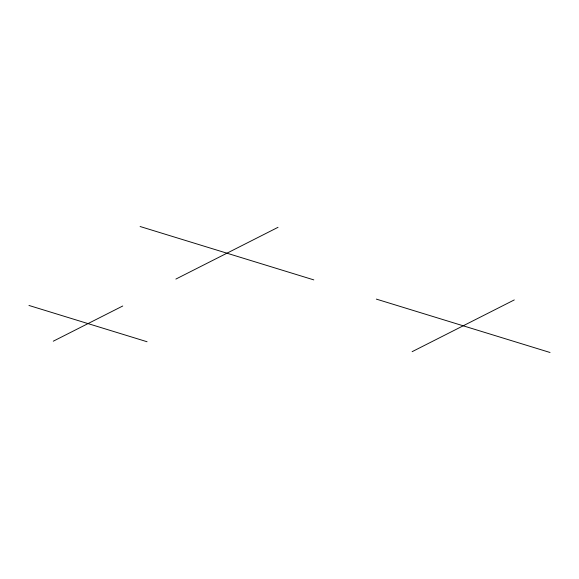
<?xml version="1.0" encoding="UTF-8"?>
<svg xmlns="http://www.w3.org/2000/svg" width="579" height="579" viewBox="0 0 579 579"><rect width="100%" height="100%" fill="white"/><g stroke="black" fill="none" stroke-linecap="round" stroke-linejoin="round"><path stroke-width="0.87" d="M53.275 341.197L122.748 306.002M175.871 279.078L278.029 227.315M412.118 351.685L514.275 299.922M140.096 226.505L313.804 279.889M376.343 299.111L550.05 352.495M28.95 305.451L147.073 341.748"/></g></svg>
